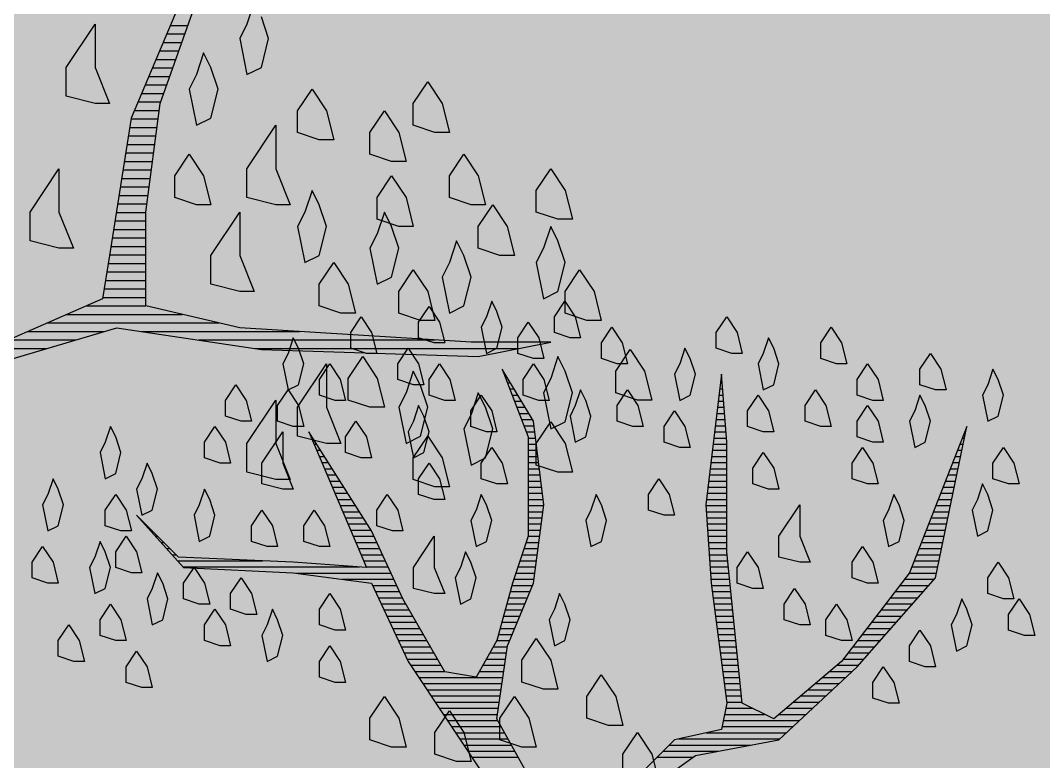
# Model space of a CAD drawing. Header units: millimetres. Extents: x -249630 to 95394, y -188036 to 109963.
# Drawn here: x -96741 to -95658, y 53007 to 53791 of the extents above; entities that cross this region are included whole.
import ezdxf

# ---------------------------------------------------------------- set-up
doc = ezdxf.new("R2010")
doc.units = ezdxf.units.MM
doc.layers.add('Arboles', color=86, linetype='Continuous')

# ---------------------------------------------------------------- blocks, each defined once
blk = doc.blocks.new('A1')
at = {"color": 42}
for p, q in [((7.9096, 11.0881), (7.9101, 11.0881)), ((8.2654, 11.0781), (8.2661, 11.0781)), ((7.5941, 10.9881), (7.5942, 10.9881)), ((7.3172, 10.8481), (7.3176, 10.8481))]:
    blk.add_line(p, q, dxfattribs=at)
at = {"color": 251}
for p, q in [((7.9134, 11.0781), (7.9161, 11.0781)), ((7.9173, 11.0681), (7.9221, 11.0681)), ((7.9211, 11.0581), (7.9281, 11.0581)), ((8.263, 11.0581), (8.2677, 11.0581)), ((8.2642, 11.0681), (8.2669, 11.0681)), ((7.925, 11.0481), (7.9341, 11.0481)), ((8.2618, 11.0481), (8.2684, 11.0481)), ((7.9288, 11.0381), (7.9401, 11.0381)), ((8.2606, 11.0381), (8.2692, 11.0381)), ((7.9326, 11.0281), (7.9461, 11.0281)), ((8.2594, 11.0281), (8.27, 11.0281)), ((7.9365, 11.0181), (7.9521, 11.0181)), ((8.2582, 11.0181), (8.2707, 11.0181)), ((7.9403, 11.0081), (7.9581, 11.0081)), ((7.9442, 10.9981), (7.9606, 10.9981)), ((8.2558, 10.9981), (8.2723, 10.9981)), ((8.257, 11.0081), (8.2715, 11.0081)), ((7.948, 10.9881), (7.9619, 10.9881)), ((8.2546, 10.9881), (8.273, 10.9881)), ((8.662, 10.9881), (8.6637, 10.9881)), ((7.5984, 10.9781), (7.6005, 10.9781)), ((7.9512, 10.9781), (7.9631, 10.9781)), ((8.2534, 10.9781), (8.2738, 10.9781)), ((8.6581, 10.9781), (8.6616, 10.9781)), ((7.6026, 10.9681), (7.6068, 10.9681)), ((7.9512, 10.9681), (7.9644, 10.9681)), ((8.2522, 10.9681), (8.2743, 10.9681)), ((8.6542, 10.9681), (8.6595, 10.9681)), ((7.6068, 10.9581), (7.6132, 10.9581)), ((7.9512, 10.9581), (7.9656, 10.9581)), ((8.251, 10.9581), (8.2743, 10.9581)), ((8.6503, 10.9581), (8.6575, 10.9581)), ((7.6111, 10.9481), (7.6195, 10.9481)), ((7.6153, 10.9381), (7.6258, 10.9381)), ((7.9512, 10.9481), (7.9668, 10.9481)), ((7.9512, 10.9381), (7.9681, 10.9381)), ((8.2486, 10.9381), (8.2743, 10.9381)), ((8.2498, 10.9481), (8.2743, 10.9481)), ((8.6424, 10.9381), (8.6533, 10.9381)), ((8.6463, 10.9481), (8.6554, 10.9481)), ((7.6195, 10.9281), (7.6321, 10.9281)), ((7.9512, 10.9281), (7.9693, 10.9281)), ((8.2474, 10.9281), (8.2743, 10.9281)), ((8.6385, 10.9281), (8.6513, 10.9281)), ((7.6238, 10.9181), (7.6384, 10.9181)), ((7.9512, 10.9181), (7.9706, 10.9181)), ((8.2462, 10.9181), (8.2743, 10.9181)), ((8.6345, 10.9181), (8.6492, 10.9181)), ((7.628, 10.9081), (7.6447, 10.9081)), ((7.9512, 10.9081), (7.9718, 10.9081)), ((8.245, 10.9081), (8.2743, 10.9081)), ((8.6306, 10.9081), (8.6471, 10.9081)), ((7.6322, 10.8981), (7.6511, 10.8981)), ((7.9512, 10.8981), (7.9731, 10.8981)), ((8.2438, 10.8981), (8.2743, 10.8981)), ((8.6267, 10.8981), (8.6451, 10.8981)), ((7.6365, 10.8881), (7.6574, 10.8881)), ((7.6407, 10.8781), (7.6637, 10.8781)), ((7.9512, 10.8881), (7.9743, 10.8881)), ((7.9512, 10.8781), (7.9756, 10.8781)), ((8.2414, 10.8781), (8.2743, 10.8781)), ((8.2426, 10.8881), (8.2743, 10.8881)), ((8.6188, 10.8781), (8.6409, 10.8781)), ((8.6228, 10.8881), (8.643, 10.8881)), ((7.6449, 10.8681), (7.67, 10.8681)), ((7.9512, 10.8681), (7.9765, 10.8681)), ((8.2404, 10.8681), (8.2743, 10.8681)), ((8.6149, 10.8681), (8.6389, 10.8681)), ((7.6491, 10.8581), (7.6763, 10.8581)), ((7.9512, 10.8581), (7.9752, 10.8581)), ((8.2411, 10.8581), (8.2743, 10.8581)), ((8.611, 10.8581), (8.6368, 10.8581)), ((7.6534, 10.8481), (7.6826, 10.8481)), ((7.9512, 10.8481), (7.9739, 10.8481)), ((8.2417, 10.8481), (8.2743, 10.8481)), ((8.607, 10.8481), (8.6347, 10.8481)), ((7.3262, 10.8381), (7.3276, 10.8381)), ((7.6576, 10.8381), (7.6889, 10.8381)), ((7.9512, 10.8381), (7.9725, 10.8381)), ((8.2424, 10.8381), (8.2743, 10.8381)), ((8.6031, 10.8381), (8.6327, 10.8381)), ((7.3352, 10.8281), (7.3376, 10.8281)), ((7.3442, 10.8181), (7.3476, 10.8181)), ((7.6618, 10.8281), (7.6953, 10.8281)), ((7.6661, 10.8181), (7.7001, 10.8181)), ((7.9511, 10.8181), (7.9699, 10.8181)), ((7.9512, 10.8281), (7.9712, 10.8281)), ((8.2431, 10.8281), (8.2743, 10.8281)), ((8.2437, 10.8181), (8.2743, 10.8181)), ((8.5953, 10.8181), (8.6285, 10.8181)), ((8.5992, 10.8281), (8.6306, 10.8281)), ((7.3532, 10.8081), (7.3576, 10.8081)), ((7.6703, 10.8081), (7.7047, 10.8081)), ((7.9478, 10.8081), (7.9685, 10.8081)), ((8.2444, 10.8081), (8.2743, 10.8081)), ((8.5913, 10.8081), (8.6264, 10.8081)), ((7.3622, 10.7981), (7.3676, 10.7981)), ((7.6745, 10.7981), (7.7093, 10.7981)), ((7.9444, 10.7981), (7.9672, 10.7981)), ((8.2451, 10.7981), (8.2743, 10.7981)), ((8.5874, 10.7981), (8.6244, 10.7981)), ((7.3712, 10.7881), (7.3776, 10.7881)), ((7.6788, 10.7881), (7.7139, 10.7881)), ((7.9411, 10.7881), (7.9659, 10.7881)), ((8.2457, 10.7881), (8.2748, 10.7881)), ((8.5835, 10.7881), (8.6223, 10.7881)), ((7.3802, 10.7781), (7.5182, 10.7781)), ((7.683, 10.7781), (7.7186, 10.7781)), ((7.9378, 10.7781), (7.9645, 10.7781)), ((8.2464, 10.7781), (8.2759, 10.7781)), ((8.5795, 10.7781), (8.6202, 10.7781)), ((7.3892, 10.7681), (7.6765, 10.7681)), ((7.5738, 10.7581), (7.7278, 10.7581)), ((7.6872, 10.7681), (7.7232, 10.7681)), ((7.9311, 10.7581), (7.9619, 10.7581)), ((7.9344, 10.7681), (7.9632, 10.7681)), ((8.2471, 10.7681), (8.2769, 10.7681)), ((8.2477, 10.7581), (8.2779, 10.7581)), ((8.5714, 10.7581), (8.6161, 10.7581)), ((8.5756, 10.7681), (8.6182, 10.7681)), ((7.6488, 10.7481), (7.7324, 10.7481)), ((7.9278, 10.7481), (7.9605, 10.7481)), ((8.2484, 10.7481), (8.279, 10.7481)), ((8.5638, 10.7481), (8.6125, 10.7481)), ((7.6978, 10.7381), (7.737, 10.7381)), ((7.9247, 10.7381), (7.9581, 10.7381)), ((8.2493, 10.7381), (8.28, 10.7381)), ((8.5561, 10.7381), (8.6037, 10.7381)), ((7.7025, 10.7281), (7.7416, 10.7281)), ((7.9219, 10.7281), (7.954, 10.7281)), ((8.2506, 10.7281), (8.281, 10.7281)), ((8.5485, 10.7281), (8.5949, 10.7281)), ((7.7071, 10.7181), (7.7462, 10.7181)), ((7.9192, 10.7181), (7.9498, 10.7181)), ((8.2519, 10.7181), (8.2821, 10.7181)), ((8.5408, 10.7181), (8.5861, 10.7181)), ((7.7118, 10.7081), (7.7518, 10.7081)), ((7.7165, 10.6981), (7.7575, 10.6981)), ((7.9138, 10.6981), (7.9415, 10.6981)), ((7.9165, 10.7081), (7.9456, 10.7081)), ((8.2532, 10.7081), (8.2831, 10.7081)), ((8.2545, 10.6981), (8.2841, 10.6981)), ((8.5255, 10.6981), (8.5684, 10.6981)), ((8.5332, 10.7081), (8.5773, 10.7081)), ((7.7211, 10.6881), (7.7632, 10.6881)), ((7.911, 10.6881), (7.9373, 10.6881)), ((8.2558, 10.6881), (8.2852, 10.6881)), ((8.5179, 10.6881), (8.5596, 10.6881)), ((7.7258, 10.6781), (7.7689, 10.6781)), ((7.9083, 10.6781), (7.9331, 10.6781)), ((8.2571, 10.6781), (8.2862, 10.6781)), ((8.5103, 10.6781), (8.5508, 10.6781)), ((7.7305, 10.6681), (7.7746, 10.6681)), ((7.9056, 10.6681), (7.929, 10.6681)), ((8.2584, 10.6681), (8.2872, 10.6681)), ((8.5026, 10.6681), (8.542, 10.6681)), ((7.7351, 10.6581), (7.7803, 10.6581)), ((7.9028, 10.6581), (7.9248, 10.6581)), ((8.2597, 10.6581), (8.2883, 10.6581)), ((8.495, 10.6581), (8.5331, 10.6581)), ((7.7398, 10.6481), (7.786, 10.6481)), ((7.7445, 10.6381), (7.7918, 10.6381)), ((7.8944, 10.6381), (7.9169, 10.6381)), ((7.9001, 10.6481), (7.9206, 10.6481)), ((8.261, 10.6481), (8.2893, 10.6481)), ((8.2623, 10.6381), (8.2903, 10.6381)), ((8.4784, 10.6482), (8.4614, 10.6482)), ((8.4797, 10.6381), (8.5155, 10.6381)), ((8.4873, 10.6481), (8.5243, 10.6481)), ((7.7491, 10.6281), (7.7975, 10.6281)), ((7.8886, 10.6281), (7.9155, 10.6281)), ((8.2636, 10.6281), (8.2914, 10.6281)), ((8.472, 10.6281), (8.5067, 10.6281)), ((7.7538, 10.6181), (7.8032, 10.6181)), ((7.8829, 10.6181), (7.9141, 10.6181)), ((8.265, 10.6181), (8.2924, 10.6181)), ((8.4644, 10.6181), (8.4978, 10.6181)), ((7.7597, 10.6081), (7.8089, 10.6081)), ((7.8772, 10.6081), (7.9126, 10.6081)), ((8.2663, 10.6081), (8.2934, 10.6081)), ((8.4542, 10.6081), (8.489, 10.6081)), ((7.7663, 10.5981), (7.8146, 10.5981)), ((7.8715, 10.5981), (7.9112, 10.5981)), ((8.2676, 10.5981), (8.2945, 10.5981)), ((8.4423, 10.5981), (8.4788, 10.5981)), ((7.773, 10.5881), (7.9098, 10.5881)), ((7.7797, 10.5781), (7.9084, 10.5781)), ((8.2689, 10.5881), (8.2955, 10.5881)), ((8.2702, 10.5781), (8.2965, 10.5781)), ((8.4187, 10.5781), (8.4573, 10.5781)), ((8.4305, 10.5881), (8.468, 10.5881)), ((7.7863, 10.5681), (7.9069, 10.5681)), ((8.2715, 10.5681), (8.2976, 10.5681)), ((8.4069, 10.5681), (8.4466, 10.5681)), ((7.793, 10.5581), (7.9055, 10.5581)), ((8.2728, 10.5581), (8.2986, 10.5581)), ((8.3951, 10.5581), (8.4359, 10.5581)), ((7.7997, 10.5481), (7.9041, 10.5481)), ((8.2741, 10.5481), (8.2996, 10.5481)), ((8.3833, 10.5481), (8.4252, 10.5481)), ((7.8063, 10.5381), (7.9026, 10.5381)), ((8.2727, 10.5381), (8.316, 10.5381)), ((8.3714, 10.5381), (8.4145, 10.5381)), ((7.813, 10.5281), (7.9012, 10.5281)), ((7.8197, 10.5181), (7.9016, 10.5181)), ((8.2687, 10.5181), (8.393, 10.5181)), ((8.2707, 10.5281), (8.336, 10.5281)), ((8.3596, 10.5281), (8.4038, 10.5281)), ((7.8263, 10.5081), (7.9072, 10.5081)), ((8.2667, 10.5081), (8.3823, 10.5081)), ((7.833, 10.4981), (7.9127, 10.4981)), ((8.2407, 10.4981), (8.3716, 10.4981)), ((7.8397, 10.4881), (7.9183, 10.4881)), ((8.1957, 10.4881), (8.3609, 10.4881)), ((7.8463, 10.4781), (7.9238, 10.4781)), ((8.1807, 10.4781), (8.3136, 10.4781)), ((7.853, 10.4681), (7.9294, 10.4681)), ((7.8597, 10.4581), (7.9349, 10.4581)), ((8.1607, 10.4581), (8.219, 10.4581)), ((8.1707, 10.4681), (8.2603, 10.4681)), ((8.9623, 10.4581), (8.9836, 10.4581)), ((8.9665, 10.4681), (8.9871, 10.4681)), ((8.9581, 10.4481), (8.98, 10.4481)), ((8.9539, 10.4381), (8.9765, 10.4381)), ((8.9497, 10.4281), (8.973, 10.4281)), ((8.9455, 10.4181), (8.9695, 10.4181)), ((8.937, 10.3981), (8.9624, 10.3981)), ((8.9413, 10.4081), (8.9659, 10.4081)), ((8.9328, 10.3881), (8.9589, 10.3881)), ((8.9286, 10.3781), (8.9553, 10.3781)), ((8.9244, 10.3681), (8.9536, 10.3681)), ((8.9205, 10.3581), (8.9522, 10.3581)), ((8.9173, 10.3381), (8.9496, 10.3381)), ((8.9189, 10.3481), (8.9509, 10.3481)), ((8.9157, 10.3281), (8.9482, 10.3281)), ((8.9142, 10.3181), (8.9469, 10.3181)), ((8.9126, 10.3081), (8.9456, 10.3081)), ((8.9094, 10.2881), (8.9429, 10.2881)), ((8.911, 10.2981), (8.9442, 10.2981)), ((8.9078, 10.2781), (8.9416, 10.2781)), ((8.9063, 10.2681), (8.9402, 10.2681)), ((8.9047, 10.2581), (8.9389, 10.2581)), ((8.9031, 10.2481), (8.9376, 10.2481)), ((8.8999, 10.2281), (8.9376, 10.2281)), ((8.9015, 10.2381), (8.9376, 10.2381)), ((8.8984, 10.2181), (8.9376, 10.2181)), ((8.8968, 10.2081), (8.9376, 10.2081)), ((8.8952, 10.1981), (8.9376, 10.1981)), ((8.8935, 10.1881), (8.9376, 10.1881)), ((8.8902, 10.1681), (8.9376, 10.1681)), ((8.8919, 10.1781), (8.9376, 10.1781)), ((8.8885, 10.1581), (8.9376, 10.1581)), ((8.8869, 10.1481), (8.9376, 10.1481)), ((8.8674, 10.1381), (8.9376, 10.1381)), ((8.8445, 10.1281), (8.9806, 10.1281)), ((8.7988, 10.1081), (8.8888, 10.1081)), ((8.8217, 10.1181), (9.0239, 10.1181)), ((8.9329, 10.1081), (9.1185, 10.1081)), ((8.776, 10.0981), (8.855, 10.0981)), ((8.9996, 10.0981), (9.2785, 10.0981)), ((8.7531, 10.0881), (8.8213, 10.0881)), ((9.0662, 10.0881), (9.3769, 10.0881))]:
    blk.add_line(p, q, dxfattribs=at)
at = {"layer": 'Arboles'}
for p, q in [((7.7726, 11.167), (7.7896, 11.1925)), ((7.7896, 11.1925), (7.8066, 11.167)), ((7.8917, 11.201), (7.8831, 11.1755)), ((7.9002, 11.184), (7.8917, 11.201)), ((7.9937, 11.1755), (8.0107, 11.201)), ((8.0107, 11.201), (8.0277, 11.1755)), ((7.9087, 11.1584), (7.9002, 11.184)), ((7.662, 11.1499), (7.6791, 11.1755)), ((7.6791, 11.1755), (7.6961, 11.1499)), ((7.7726, 11.1414), (7.7726, 11.167)), ((7.8066, 11.167), (7.8151, 11.1329)), ((7.8831, 11.1755), (7.8746, 11.1584)), ((7.9342, 11.1414), (7.9512, 11.167)), ((7.9512, 11.167), (7.9682, 11.1414)), ((7.9937, 11.1499), (7.9937, 11.1755)), ((8.0277, 11.1755), (8.0362, 11.1414)), ((8.2573, 11.1499), (8.2743, 11.1755)), ((8.2743, 11.1755), (8.2913, 11.1499)), ((7.8746, 11.1584), (7.8831, 11.1159)), ((7.9002, 11.1244), (7.9087, 11.1584)), ((8.0702, 11.1329), (8.0872, 11.1584)), ((8.0872, 11.1584), (8.1043, 11.1329)), ((8.4274, 11.1329), (8.4444, 11.1584)), ((8.4444, 11.1584), (8.4614, 11.1329)), ((7.662, 11.1244), (7.662, 11.1499)), ((7.6961, 11.1499), (7.7046, 11.1159)), ((8.0192, 11.1414), (7.9937, 11.1499)), ((8.2573, 11.1244), (8.2573, 11.1499)), ((8.2913, 11.1499), (8.2998, 11.1159)), ((7.5685, 11.1414), (7.56, 11.1159)), ((7.577, 11.1244), (7.5685, 11.1414)), ((7.7981, 11.1329), (7.7726, 11.1414)), ((7.8151, 11.1329), (7.7981, 11.1329)), ((7.9342, 11.1159), (7.9342, 11.1414)), ((7.9682, 11.1414), (7.9767, 11.1074)), ((8.0362, 11.1414), (8.0192, 11.1414)), ((8.0702, 11.1074), (8.0702, 11.1329)), ((8.1043, 11.1329), (8.1128, 11.0989)), ((8.3424, 11.1414), (8.3339, 11.1159)), ((8.3509, 11.1244), (8.3424, 11.1414)), ((8.4274, 11.1074), (8.4274, 11.1329)), ((8.4614, 11.1329), (8.4699, 11.0989)), ((7.5855, 11.0989), (7.577, 11.1244)), ((7.6876, 11.1159), (7.662, 11.1244)), ((7.7386, 11.0989), (7.7556, 11.1244)), ((7.7556, 11.1244), (7.7726, 11.0989)), ((7.8831, 11.1159), (7.9002, 11.1244)), ((8.2063, 11.1244), (8.1978, 11.0989)), ((8.2148, 11.1074), (8.2063, 11.1244)), ((8.2828, 11.1159), (8.2573, 11.1244)), ((8.3594, 11.0989), (8.3509, 11.1244)), ((7.56, 11.1159), (7.5515, 11.0989)), ((7.7046, 11.1159), (7.6876, 11.1159)), ((7.9597, 11.1074), (7.9342, 11.1159)), ((7.9767, 11.1074), (7.9597, 11.1074)), ((8.0957, 11.0989), (8.0702, 11.1074)), ((8.2233, 11.0819), (8.2148, 11.1074)), ((8.2998, 11.1159), (8.2828, 11.1159)), ((8.3339, 11.1159), (8.3254, 11.0989)), ((8.4529, 11.0989), (8.4274, 11.1074)), ((8.589, 11.0904), (8.606, 11.1159)), ((8.606, 11.1159), (8.623, 11.0904)), ((7.5515, 11.0989), (7.56, 11.0564)), ((7.577, 11.0649), (7.5855, 11.0989)), ((7.611, 11.0734), (7.628, 11.0989)), ((7.628, 11.0989), (7.645, 11.0734)), ((7.7386, 11.0734), (7.7386, 11.0989)), ((7.7726, 11.0989), (7.7811, 11.0649)), ((7.7896, 11.0734), (7.8066, 11.0989)), ((7.8066, 11.0989), (7.8236, 11.0734)), ((7.9427, 11.0734), (7.9597, 11.0989)), ((7.9597, 11.0989), (7.9767, 11.0734)), ((8.1128, 11.0989), (8.0957, 11.0989)), ((8.1978, 11.0989), (8.1893, 11.0819)), ((8.3254, 11.0989), (8.3339, 11.0564)), ((8.3509, 11.0649), (8.3594, 11.0989)), ((8.4699, 11.0989), (8.4529, 11.0989)), ((8.4869, 11.0734), (8.5039, 11.0989)), ((8.5039, 11.0989), (8.5209, 11.0734)), ((8.589, 11.0649), (8.589, 11.0904)), ((8.623, 11.0904), (8.6315, 11.0564)), ((8.708, 11.0904), (8.6995, 11.0649)), ((8.7165, 11.0734), (8.708, 11.0904)), ((7.611, 11.0479), (7.611, 11.0734)), ((7.645, 11.0734), (7.6535, 11.0394)), ((7.7641, 11.0649), (7.7386, 11.0734)), ((7.7896, 11.0479), (7.7896, 11.0734)), ((7.8236, 11.0734), (7.8321, 11.0394)), ((7.9427, 11.0479), (7.9427, 11.0734)), ((7.9767, 11.0734), (7.9852, 11.0394)), ((8.1893, 11.0819), (8.1978, 11.0394)), ((8.2148, 11.0479), (8.2233, 11.0819)), ((8.4869, 11.0479), (8.4869, 11.0734)), ((8.5209, 11.0734), (8.5294, 11.0394)), ((8.725, 11.0479), (8.7165, 11.0734)), ((7.458, 11.0394), (7.475, 11.0649)), ((7.475, 11.0649), (7.492, 11.0394)), ((7.56, 11.0564), (7.577, 11.0649)), ((7.7811, 11.0649), (7.7641, 11.0649)), ((8.3339, 11.0564), (8.3509, 11.0649)), ((8.6145, 11.0564), (8.589, 11.0649)), ((8.6995, 11.0649), (8.691, 11.0479)), ((7.543, 11.0309), (7.56, 11.0564)), ((7.56, 11.0564), (7.577, 11.0309)), ((7.6365, 11.0394), (7.611, 11.0479)), ((7.8151, 11.0394), (7.7896, 11.0479)), ((7.8576, 11.0224), (7.8746, 11.0479)), ((7.8746, 11.0479), (7.8917, 11.0224)), ((7.9682, 11.0394), (7.9427, 11.0479)), ((8.0362, 11.0564), (8.0277, 11.0309)), ((8.0447, 11.0394), (8.0362, 11.0564)), ((8.0957, 11.0309), (8.1128, 11.0564)), ((8.1128, 11.0564), (8.1298, 11.0309)), ((8.1978, 11.0394), (8.2148, 11.0479)), ((8.3083, 11.0224), (8.3254, 11.0479)), ((8.3254, 11.0479), (8.3424, 11.0224)), ((8.4019, 11.0309), (8.4189, 11.0564)), ((8.4189, 11.0564), (8.4359, 11.0309)), ((8.5124, 11.0394), (8.4869, 11.0479)), ((8.589, 11.0479), (8.5805, 11.0224)), ((8.5975, 11.0309), (8.589, 11.0479)), ((8.6315, 11.0564), (8.6145, 11.0564)), ((8.691, 11.0479), (8.6995, 11.0054)), ((8.7165, 11.0139), (8.725, 11.0479)), ((7.458, 11.0139), (7.458, 11.0394)), ((7.492, 11.0394), (7.5005, 11.0054)), ((7.6535, 11.0394), (7.6365, 11.0394)), ((7.8321, 11.0394), (7.8151, 11.0394)), ((7.9852, 11.0394), (7.9682, 11.0394)), ((8.0532, 11.0139), (8.0447, 11.0394)), ((8.5294, 11.0394), (8.5124, 11.0394)), ((7.543, 11.0054), (7.543, 11.0309)), ((7.577, 11.0309), (7.5855, 10.9969)), ((7.7726, 11.0309), (7.7641, 11.0054)), ((7.7811, 11.0139), (7.7726, 11.0309)), ((7.8576, 10.9969), (7.8576, 11.0224)), ((7.8917, 11.0224), (7.9002, 10.9884)), ((8.0277, 11.0309), (8.0192, 11.0139)), ((8.0957, 11.0054), (8.0957, 11.0309)), ((8.1298, 11.0309), (8.1383, 10.9969)), ((8.1723, 10.9969), (8.1893, 11.0224)), ((8.1893, 11.0224), (8.2063, 10.9969)), ((8.3083, 10.9969), (8.3083, 11.0224)), ((8.3424, 11.0224), (8.3509, 10.9884)), ((8.4019, 11.0054), (8.4019, 11.0309)), ((8.4359, 11.0309), (8.4444, 10.9969)), ((8.4869, 11.0054), (8.5039, 11.0309)), ((8.5039, 11.0309), (8.5209, 11.0054)), ((8.5805, 11.0224), (8.572, 11.0054)), ((8.606, 11.0054), (8.5975, 11.0309)), ((7.4835, 11.0054), (7.458, 11.0139)), ((7.7896, 10.9884), (7.7811, 11.0139)), ((8.0192, 11.0139), (8.0277, 10.9714)), ((8.0447, 10.9799), (8.0532, 11.0139)), ((8.6995, 11.0054), (8.7165, 11.0139)), ((7.5005, 11.0054), (7.4835, 11.0054)), ((7.5685, 10.9969), (7.543, 11.0054)), ((7.6535, 10.9799), (7.6706, 11.0054)), ((7.6706, 11.0054), (7.6876, 10.9799)), ((7.7641, 11.0054), (7.7556, 10.9884)), ((8.1213, 10.9969), (8.0957, 11.0054)), ((8.4274, 10.9969), (8.4019, 11.0054)), ((8.4869, 10.9799), (8.4869, 11.0054)), ((8.5209, 11.0054), (8.5294, 10.9714)), ((8.572, 11.0054), (8.5805, 10.9629)), ((8.5975, 10.9714), (8.606, 11.0054)), ((7.2709, 10.9969), (7.2624, 10.9714)), ((7.2794, 10.9799), (7.2709, 10.9969)), ((7.4239, 10.9714), (7.4409, 10.9969)), ((7.4409, 10.9969), (7.458, 10.9714)), ((7.5175, 10.9373), (7.5515, 10.9884)), ((7.5515, 10.9884), (7.5515, 10.9373)), ((7.5855, 10.9969), (7.5685, 10.9969)), ((7.7556, 10.9884), (7.7641, 10.9458)), ((7.7811, 10.9543), (7.7896, 10.9884)), ((7.8831, 10.9884), (7.8576, 10.9969)), ((7.9002, 10.9884), (7.8831, 10.9884)), ((8.1383, 10.9969), (8.1213, 10.9969)), ((8.1723, 10.9714), (8.1723, 10.9969)), ((8.2063, 10.9969), (8.2148, 10.9629)), ((8.3339, 10.9884), (8.3083, 10.9969)), ((8.3509, 10.9884), (8.3339, 10.9884)), ((8.4444, 10.9969), (8.4274, 10.9969)), ((7.2879, 10.9543), (7.2794, 10.9799)), ((7.6535, 10.9543), (7.6535, 10.9799)), ((7.6876, 10.9799), (7.6961, 10.9458)), ((8.0277, 10.9714), (8.0447, 10.9799)), ((8.5124, 10.9714), (8.4869, 10.9799)), ((7.2624, 10.9714), (7.2539, 10.9543)), ((7.4239, 10.9458), (7.4239, 10.9714)), ((7.458, 10.9714), (7.4665, 10.9373)), ((7.8746, 10.9373), (7.8917, 10.9629)), ((7.8917, 10.9629), (7.9087, 10.9373)), ((8.1978, 10.9629), (8.1723, 10.9714)), ((8.2148, 10.9629), (8.1978, 10.9629)), ((8.4784, 10.9373), (8.4954, 10.9629)), ((8.4954, 10.9629), (8.5124, 10.9373)), ((8.5294, 10.9714), (8.5124, 10.9714)), ((8.5805, 10.9629), (8.5975, 10.9714)), ((8.708, 10.9373), (8.725, 10.9629)), ((8.725, 10.9629), (8.742, 10.9373)), ((7.2539, 10.9543), (7.2624, 10.9118)), ((7.2794, 10.9203), (7.2879, 10.9543)), ((7.6791, 10.9458), (7.6535, 10.9543)), ((7.7641, 10.9458), (7.7811, 10.9543)), ((8.3168, 10.9288), (8.3339, 10.9543)), ((8.3339, 10.9543), (8.3509, 10.9288)), ((7.4494, 10.9373), (7.4239, 10.9458)), ((7.6961, 10.9458), (7.6791, 10.9458)), ((7.3304, 10.9373), (7.3219, 10.9118)), ((7.3389, 10.9203), (7.3304, 10.9373)), ((7.4665, 10.9373), (7.4494, 10.9373)), ((7.5175, 10.9033), (7.5175, 10.9373)), ((7.5515, 10.9373), (7.5685, 10.8948)), ((7.7726, 10.9118), (7.7896, 10.9373)), ((7.7896, 10.9373), (7.8066, 10.9118)), ((7.8746, 10.9118), (7.8746, 10.9373)), ((7.9087, 10.9373), (7.9172, 10.9033)), ((8.3168, 10.9033), (8.3168, 10.9288)), ((8.3509, 10.9288), (8.3594, 10.8948)), ((8.4784, 10.9118), (8.4784, 10.9373)), ((8.5124, 10.9373), (8.5209, 10.9033)), ((8.708, 10.9118), (8.708, 10.9373)), ((8.742, 10.9373), (8.7505, 10.9033)), ((7.2624, 10.9118), (7.2794, 10.9203)), ((7.3474, 10.8948), (7.3389, 10.9203)), ((7.1773, 10.9118), (7.1688, 10.8863)), ((7.1858, 10.8948), (7.1773, 10.9118)), ((7.3219, 10.9118), (7.3134, 10.8948)), ((7.5515, 10.8948), (7.5175, 10.9033)), ((7.7726, 10.8863), (7.7726, 10.9118)), ((7.8066, 10.9118), (7.8151, 10.8778)), ((7.9002, 10.9033), (7.8746, 10.9118)), ((7.9172, 10.9033), (7.9002, 10.9033)), ((8.1468, 10.8863), (8.1638, 10.9118)), ((8.1638, 10.9118), (8.1808, 10.8863)), ((8.3424, 10.8948), (8.3168, 10.9033)), ((8.5039, 10.9033), (8.4784, 10.9118)), ((8.5209, 10.9033), (8.5039, 10.9033)), ((8.691, 10.9033), (8.6825, 10.8778)), ((8.6995, 10.8863), (8.691, 10.9033)), ((8.7335, 10.9033), (8.708, 10.9118)), ((8.7505, 10.9033), (8.7335, 10.9033)), ((7.1943, 10.8693), (7.1858, 10.8948)), ((7.3134, 10.8948), (7.3219, 10.8523)), ((7.3389, 10.8608), (7.3474, 10.8948)), ((7.4239, 10.8948), (7.4154, 10.8693)), ((7.4324, 10.8778), (7.4239, 10.8948)), ((7.5685, 10.8948), (7.5515, 10.8948)), ((8.3594, 10.8948), (8.3424, 10.8948)), ((7.1688, 10.8863), (7.1603, 10.8693)), ((7.2624, 10.8608), (7.2794, 10.8863)), ((7.2794, 10.8863), (7.2964, 10.8608)), ((7.4409, 10.8523), (7.4324, 10.8778)), ((7.7046, 10.8608), (7.7216, 10.8863)), ((7.7216, 10.8863), (7.7386, 10.8608)), ((7.7981, 10.8778), (7.7726, 10.8863)), ((7.8151, 10.8778), (7.7981, 10.8778)), ((7.8746, 10.8863), (7.8661, 10.8608)), ((7.8831, 10.8693), (7.8746, 10.8863)), ((8.0617, 10.8863), (8.0532, 10.8608)), ((8.0702, 10.8693), (8.0617, 10.8863)), ((8.1468, 10.8608), (8.1468, 10.8863)), ((8.1808, 10.8863), (8.1893, 10.8523)), ((8.5465, 10.8863), (8.538, 10.8608)), ((8.555, 10.8693), (8.5465, 10.8863)), ((8.6825, 10.8778), (8.674, 10.8608)), ((8.708, 10.8608), (8.6995, 10.8863)), ((7.1603, 10.8693), (7.1688, 10.8268)), ((7.1858, 10.8353), (7.1943, 10.8693)), ((7.4154, 10.8693), (7.4069, 10.8523)), ((7.8917, 10.8438), (7.8831, 10.8693)), ((8.0787, 10.8438), (8.0702, 10.8693)), ((8.3594, 10.8183), (8.3934, 10.8693)), ((8.3934, 10.8693), (8.3934, 10.8183)), ((8.5635, 10.8438), (8.555, 10.8693)), ((7.2624, 10.8353), (7.2624, 10.8608)), ((7.2964, 10.8608), (7.3049, 10.8268)), ((7.3219, 10.8523), (7.3389, 10.8608)), ((7.5005, 10.8353), (7.5175, 10.8608)), ((7.5175, 10.8608), (7.5345, 10.8353)), ((7.5855, 10.8353), (7.6025, 10.8608)), ((7.6025, 10.8608), (7.6195, 10.8353)), ((7.7046, 10.8353), (7.7046, 10.8608)), ((7.7386, 10.8608), (7.7471, 10.8268)), ((7.8661, 10.8608), (7.8576, 10.8438)), ((8.0532, 10.8608), (8.0447, 10.8438)), ((8.1723, 10.8523), (8.1468, 10.8608)), ((8.538, 10.8608), (8.5294, 10.8438)), ((8.674, 10.8608), (8.6825, 10.8183)), ((8.6995, 10.8268), (8.708, 10.8608)), ((7.4069, 10.8523), (7.4154, 10.8098)), ((7.4324, 10.8183), (7.4409, 10.8523)), ((7.8576, 10.8438), (7.8661, 10.8013)), ((7.8831, 10.8098), (7.8917, 10.8438)), ((8.0447, 10.8438), (8.0532, 10.8013)), ((8.0702, 10.8098), (8.0787, 10.8438)), ((8.1893, 10.8523), (8.1723, 10.8523)), ((8.5294, 10.8438), (8.538, 10.8013)), ((8.555, 10.8098), (8.5635, 10.8438)), ((7.1688, 10.8268), (7.1858, 10.8353)), ((7.2879, 10.8268), (7.2624, 10.8353)), ((7.5005, 10.8098), (7.5005, 10.8353)), ((7.5345, 10.8353), (7.543, 10.8013)), ((7.5855, 10.8098), (7.5855, 10.8353)), ((7.6195, 10.8353), (7.628, 10.8013)), ((7.7301, 10.8268), (7.7046, 10.8353)), ((7.2794, 10.7928), (7.2964, 10.8183)), ((7.3049, 10.8268), (7.2879, 10.8268)), ((7.2964, 10.8183), (7.3134, 10.7928)), ((7.4154, 10.8098), (7.4324, 10.8183)), ((7.7471, 10.8268), (7.7301, 10.8268)), ((7.7641, 10.7673), (7.7981, 10.8183)), ((7.7981, 10.8183), (7.7981, 10.7673)), ((8.3594, 10.7843), (8.3594, 10.8183)), ((8.3934, 10.8183), (8.4104, 10.7758)), ((8.6825, 10.8183), (8.6995, 10.8268)), ((7.2539, 10.8098), (7.2454, 10.7843)), ((7.2624, 10.7928), (7.2539, 10.8098)), ((7.526, 10.8013), (7.5005, 10.8098)), ((7.611, 10.8013), (7.5855, 10.8098)), ((7.8661, 10.8013), (7.8831, 10.8098)), ((8.0532, 10.8013), (8.0702, 10.8098)), ((8.538, 10.8013), (8.555, 10.8098)), ((7.1433, 10.7758), (7.1603, 10.8013)), ((7.1603, 10.8013), (7.1773, 10.7758)), ((7.543, 10.8013), (7.526, 10.8013)), ((7.628, 10.8013), (7.611, 10.8013)), ((8.4784, 10.7758), (8.4954, 10.8013)), ((8.4954, 10.8013), (8.5124, 10.7758)), ((7.2454, 10.7843), (7.2369, 10.7673)), ((7.2709, 10.7673), (7.2624, 10.7928)), ((7.2794, 10.7673), (7.2794, 10.7928)), ((7.3134, 10.7928), (7.3219, 10.7588)), ((7.8491, 10.7928), (7.8406, 10.7673)), ((7.8576, 10.7758), (7.8491, 10.7928)), ((8.2913, 10.7673), (8.3083, 10.7928)), ((8.3083, 10.7928), (8.3254, 10.7673)), ((8.3934, 10.7758), (8.3594, 10.7843)), ((7.1433, 10.7503), (7.1433, 10.7758)), ((7.1773, 10.7758), (7.1858, 10.7417)), ((7.8661, 10.7503), (7.8576, 10.7758)), ((8.4104, 10.7758), (8.3934, 10.7758)), ((8.4784, 10.7503), (8.4784, 10.7758)), ((8.5124, 10.7758), (8.5209, 10.7417)), ((8.6995, 10.7503), (8.7165, 10.7758)), ((8.7165, 10.7758), (8.7335, 10.7503)), ((7.2369, 10.7673), (7.2454, 10.7247)), ((7.2624, 10.7332), (7.2709, 10.7673)), ((7.3049, 10.7588), (7.2794, 10.7673)), ((7.3219, 10.7588), (7.3049, 10.7588)), ((7.3474, 10.7588), (7.3389, 10.7332)), ((7.3559, 10.7417), (7.3474, 10.7588)), ((7.3899, 10.7417), (7.4069, 10.7673)), ((7.4069, 10.7673), (7.4239, 10.7417)), ((7.7641, 10.7332), (7.7641, 10.7673)), ((7.7981, 10.7673), (7.8151, 10.7247)), ((7.8406, 10.7673), (7.8321, 10.7503)), ((8.2913, 10.7417), (8.2913, 10.7673)), ((8.3254, 10.7673), (8.3339, 10.7332)), ((7.1688, 10.7417), (7.1433, 10.7503)), ((7.4665, 10.7247), (7.4835, 10.7503)), ((7.4835, 10.7503), (7.5005, 10.7247)), ((7.8321, 10.7503), (7.8406, 10.7077)), ((7.8576, 10.7162), (7.8661, 10.7503)), ((8.5039, 10.7417), (8.4784, 10.7503)), ((8.6995, 10.7247), (8.6995, 10.7503)), ((8.7335, 10.7503), (8.742, 10.7162)), ((7.1858, 10.7417), (7.1688, 10.7417)), ((7.2454, 10.7247), (7.2624, 10.7332)), ((7.3389, 10.7332), (7.3304, 10.7162)), ((7.3644, 10.7162), (7.3559, 10.7417)), ((7.3899, 10.7162), (7.3899, 10.7417)), ((7.4239, 10.7417), (7.4324, 10.7077)), ((7.7981, 10.7247), (7.7641, 10.7332)), ((8.3168, 10.7332), (8.2913, 10.7417)), ((8.3339, 10.7332), (8.3168, 10.7332)), ((8.3679, 10.7077), (8.3849, 10.7332)), ((8.3849, 10.7332), (8.4019, 10.7077)), ((8.5209, 10.7417), (8.5039, 10.7417)), ((7.4665, 10.6992), (7.4665, 10.7247)), ((7.5005, 10.7247), (7.509, 10.6907)), ((7.611, 10.6992), (7.628, 10.7247)), ((7.628, 10.7247), (7.645, 10.6992)), ((7.8151, 10.7247), (7.7981, 10.7247)), ((8.0022, 10.7247), (7.9937, 10.6992)), ((8.0107, 10.7077), (8.0022, 10.7247)), ((8.725, 10.7162), (8.6995, 10.7247)), ((7.3304, 10.7162), (7.3389, 10.6737)), ((7.3559, 10.6822), (7.3644, 10.7162)), ((7.4154, 10.7077), (7.3899, 10.7162)), ((7.8406, 10.7077), (7.8576, 10.7162)), ((8.657, 10.7162), (8.6485, 10.6907)), ((8.6655, 10.6992), (8.657, 10.7162)), ((8.742, 10.7162), (8.725, 10.7162)), ((8.7335, 10.6907), (8.7505, 10.7162)), ((8.7505, 10.7162), (8.7676, 10.6907)), ((7.2539, 10.6822), (7.2709, 10.7077)), ((7.2709, 10.7077), (7.2879, 10.6822)), ((7.4324, 10.7077), (7.4154, 10.7077)), ((7.4239, 10.6737), (7.4409, 10.6992)), ((7.4409, 10.6992), (7.458, 10.6737)), ((7.492, 10.6907), (7.4665, 10.6992)), ((7.5345, 10.6992), (7.526, 10.6737)), ((7.543, 10.6822), (7.5345, 10.6992)), ((7.611, 10.6737), (7.611, 10.6992)), ((7.645, 10.6992), (7.6535, 10.6652)), ((7.9937, 10.6992), (7.9852, 10.6822)), ((8.0192, 10.6822), (8.0107, 10.7077)), ((8.3679, 10.6822), (8.3679, 10.7077)), ((8.4019, 10.7077), (8.4104, 10.6737)), ((8.4359, 10.6822), (8.4529, 10.7077)), ((8.4529, 10.7077), (8.4699, 10.6822)), ((8.674, 10.6737), (8.6655, 10.6992)), ((7.509, 10.6907), (7.492, 10.6907)), ((8.6485, 10.6907), (8.64, 10.6737)), ((8.7335, 10.6652), (8.7335, 10.6907)), ((8.7676, 10.6907), (8.7761, 10.6567)), ((7.1858, 10.6482), (7.2028, 10.6737)), ((7.2028, 10.6737), (7.2198, 10.6482)), ((7.2539, 10.6567), (7.2539, 10.6822)), ((7.2879, 10.6822), (7.2964, 10.6482)), ((7.3389, 10.6737), (7.3559, 10.6822)), ((7.4239, 10.6482), (7.4239, 10.6737)), ((7.458, 10.6737), (7.4665, 10.6397)), ((7.526, 10.6737), (7.5175, 10.6567)), ((7.5515, 10.6567), (7.543, 10.6822)), ((7.6365, 10.6652), (7.611, 10.6737)), ((7.9852, 10.6822), (7.9937, 10.6397)), ((8.0107, 10.6482), (8.0192, 10.6822)), ((8.3934, 10.6737), (8.3679, 10.6822)), ((8.4104, 10.6737), (8.3934, 10.6737)), ((8.4359, 10.6567), (8.4359, 10.6822)), ((8.4699, 10.6822), (8.4784, 10.6482)), ((8.64, 10.6737), (8.6485, 10.6312)), ((8.6655, 10.6397), (8.674, 10.6737)), ((7.6535, 10.6652), (7.6365, 10.6652)), ((8.572, 10.6397), (8.589, 10.6652)), ((8.589, 10.6652), (8.606, 10.6397)), ((8.7591, 10.6567), (8.7335, 10.6652)), ((7.2794, 10.6482), (7.2539, 10.6567)), ((7.5175, 10.6567), (7.526, 10.6142)), ((7.543, 10.6227), (7.5515, 10.6567)), ((8.4614, 10.6482), (8.4359, 10.6567)), ((8.7761, 10.6567), (8.7591, 10.6567)), ((7.1858, 10.6227), (7.1858, 10.6482)), ((7.2198, 10.6482), (7.2283, 10.6142)), ((7.2964, 10.6482), (7.2794, 10.6482)), ((7.4494, 10.6397), (7.4239, 10.6482)), ((7.4665, 10.6397), (7.4494, 10.6397)), ((7.611, 10.6142), (7.628, 10.6397)), ((7.628, 10.6397), (7.645, 10.6142)), ((7.9937, 10.6397), (8.0107, 10.6482)), ((8.572, 10.6142), (8.572, 10.6397)), ((8.606, 10.6397), (8.6145, 10.6057)), ((8.6485, 10.6312), (8.6655, 10.6397)), ((7.2964, 10.6057), (7.3134, 10.6312)), ((7.3134, 10.6312), (7.3304, 10.6057)), ((7.2113, 10.6142), (7.1858, 10.6227)), ((7.2283, 10.6142), (7.2113, 10.6142)), ((7.526, 10.6142), (7.543, 10.6227)), ((7.611, 10.5887), (7.611, 10.6142)), ((7.645, 10.6142), (7.6535, 10.5802)), ((8.5975, 10.6057), (8.572, 10.6142)), ((7.2964, 10.5802), (7.2964, 10.6057)), ((7.3304, 10.6057), (7.3389, 10.5717)), ((8.5124, 10.5802), (8.5294, 10.6057)), ((8.5294, 10.6057), (8.5465, 10.5802)), ((8.6145, 10.6057), (8.5975, 10.6057)), ((7.3219, 10.5717), (7.2964, 10.5802)), ((7.6365, 10.5802), (7.611, 10.5887)), ((7.6535, 10.5802), (7.6365, 10.5802)), ((8.5124, 10.5547), (8.5124, 10.5802)), ((8.5465, 10.5802), (8.555, 10.5462)), ((7.3389, 10.5717), (7.3219, 10.5717)), ((8.538, 10.5462), (8.5124, 10.5547)), ((8.555, 10.5462), (8.538, 10.5462)), ((9.0652, 10.4951), (9.0567, 10.4696)), ((8.8441, 10.4186), (8.8781, 10.4696)), ((8.8781, 10.4696), (8.8781, 10.4186)), ((9.0567, 10.4696), (9.0482, 10.4526)), ((9.0822, 10.4526), (9.0737, 10.4781)), ((9.0482, 10.4526), (9.0567, 10.4101)), ((9.0737, 10.4186), (9.0822, 10.4526)), ((9.0057, 10.4356), (8.9972, 10.4101)), ((9.0142, 10.4186), (9.0057, 10.4356)), ((8.8441, 10.3846), (8.8441, 10.4186)), ((8.8781, 10.4186), (8.8951, 10.3761)), ((8.9972, 10.4101), (8.9887, 10.3931)), ((9.0227, 10.3931), (9.0142, 10.4186)), ((9.0567, 10.4101), (9.0737, 10.4186)), ((9.2523, 10.3761), (9.2693, 10.4016)), ((9.2693, 10.4016), (9.2863, 10.3761)), ((8.8781, 10.3761), (8.8441, 10.3846)), ((8.9887, 10.3931), (8.9972, 10.3506)), ((9.0142, 10.3591), (9.0227, 10.3931)), ((9.1162, 10.3676), (9.1332, 10.3931)), ((9.1332, 10.3931), (9.1502, 10.3676)), ((8.8951, 10.3761), (8.8781, 10.3761)), ((9.2523, 10.3506), (9.2523, 10.3761)), ((9.2863, 10.3761), (9.2948, 10.3421)), ((9.1162, 10.3421), (9.1162, 10.3676)), ((9.1502, 10.3676), (9.1587, 10.3336)), ((9.2013, 10.3421), (9.2183, 10.3676)), ((9.2183, 10.3676), (9.2353, 10.3421)), ((8.9972, 10.3506), (9.0142, 10.3591)), ((9.0567, 10.2995), (9.0907, 10.3506)), ((9.0907, 10.3506), (9.0907, 10.2995)), ((9.2778, 10.3421), (9.2523, 10.3506)), ((9.1417, 10.3336), (9.1162, 10.3421)), ((9.2013, 10.3165), (9.2013, 10.3421)), ((9.2353, 10.3421), (9.2438, 10.308)), ((9.2948, 10.3421), (9.2778, 10.3421)), ((9.1587, 10.3336), (9.1417, 10.3336)), ((8.9717, 10.291), (8.9887, 10.3165)), ((8.9887, 10.3165), (9.0057, 10.291)), ((9.2268, 10.308), (9.2013, 10.3165)), ((9.2948, 10.291), (9.3118, 10.3165)), ((9.3118, 10.3165), (9.3288, 10.291)), ((9.2438, 10.308), (9.2268, 10.308)), ((8.8016, 10.2485), (8.8356, 10.2995)), ((8.8356, 10.2995), (8.8356, 10.2485)), ((8.9717, 10.2655), (8.9717, 10.291)), ((9.0057, 10.291), (9.0142, 10.257)), ((9.0567, 10.2655), (9.0567, 10.2995)), ((9.0907, 10.2995), (9.1077, 10.257)), ((9.2098, 10.2655), (9.2268, 10.291)), ((9.2268, 10.291), (9.2438, 10.2655)), ((9.2948, 10.2655), (9.2948, 10.291)), ((9.3288, 10.291), (9.3373, 10.257)), ((9.3968, 10.274), (9.4139, 10.2995)), ((9.4139, 10.2995), (9.4309, 10.274)), ((8.9972, 10.257), (8.9717, 10.2655)), ((9.0907, 10.257), (9.0567, 10.2655)), ((9.1332, 10.274), (9.1247, 10.2485)), ((9.1417, 10.257), (9.1332, 10.274)), ((9.2098, 10.24), (9.2098, 10.2655)), ((9.2438, 10.2655), (9.2523, 10.2315)), ((9.3203, 10.257), (9.2948, 10.2655)), ((9.3968, 10.2485), (9.3968, 10.274)), ((9.4309, 10.274), (9.4394, 10.24)), ((9.0142, 10.257), (8.9972, 10.257)), ((9.1077, 10.257), (9.0907, 10.257)), ((9.1502, 10.2315), (9.1417, 10.257)), ((9.3373, 10.257), (9.3203, 10.257)), ((9.3288, 10.2315), (9.3458, 10.257)), ((9.3458, 10.257), (9.3628, 10.2315)), ((8.8016, 10.2145), (8.8016, 10.2485)), ((8.8356, 10.2485), (8.8526, 10.206)), ((9.0142, 10.1975), (9.0482, 10.2485)), ((9.0482, 10.2485), (9.0482, 10.1975)), ((9.1247, 10.2485), (9.1162, 10.2315)), ((9.2183, 10.2485), (9.2098, 10.223)), ((9.2353, 10.2315), (9.2098, 10.24)), ((9.2268, 10.2315), (9.2183, 10.2485)), ((9.4224, 10.24), (9.3968, 10.2485)), ((9.4394, 10.24), (9.4224, 10.24)), ((9.1162, 10.2315), (9.1247, 10.189)), ((9.1417, 10.1975), (9.1502, 10.2315)), ((9.2353, 10.206), (9.2268, 10.2315)), ((9.2523, 10.2315), (9.2353, 10.2315)), ((9.3288, 10.206), (9.3288, 10.2315)), ((9.3628, 10.2315), (9.3713, 10.1975)), ((9.4139, 10.2315), (9.4054, 10.206)), ((9.4224, 10.2145), (9.4139, 10.2315)), ((9.2098, 10.223), (9.2013, 10.206)), ((8.8356, 10.206), (8.8016, 10.2145)), ((8.8526, 10.206), (8.8356, 10.206)), ((9.2013, 10.206), (9.2098, 10.1635)), ((9.2268, 10.172), (9.2353, 10.206)), ((9.3033, 10.2145), (9.2948, 10.189)), ((9.3118, 10.1975), (9.3033, 10.2145)), ((9.3543, 10.1975), (9.3288, 10.206)), ((9.4054, 10.206), (9.3968, 10.189)), ((9.4309, 10.189), (9.4224, 10.2145)), ((9.0142, 10.1635), (9.0142, 10.1975)), ((9.0482, 10.1975), (9.0652, 10.155)), ((9.1247, 10.189), (9.1417, 10.1975)), ((9.3203, 10.172), (9.3118, 10.1975)), ((9.3713, 10.1975), (9.3543, 10.1975)), ((9.1417, 10.1635), (9.1587, 10.189)), ((9.1587, 10.189), (9.1757, 10.1635)), ((9.2353, 10.155), (9.2523, 10.1805)), ((9.2523, 10.1805), (9.2693, 10.155)), ((9.2948, 10.189), (9.2863, 10.172)), ((9.3968, 10.189), (9.4054, 10.1465)), ((9.4224, 10.155), (9.4309, 10.189)), ((9.4309, 10.155), (9.4479, 10.1805)), ((9.4479, 10.1805), (9.4649, 10.155)), ((9.2098, 10.1635), (9.2268, 10.172)), ((9.2863, 10.172), (9.2948, 10.1295)), ((9.3118, 10.138), (9.3203, 10.172)), ((9.0482, 10.155), (9.0142, 10.1635)), ((9.1417, 10.138), (9.1417, 10.1635)), ((9.1757, 10.1635), (9.1842, 10.1295)), ((9.0652, 10.155), (9.0482, 10.155)), ((9.2353, 10.1295), (9.2353, 10.155)), ((9.2693, 10.155), (9.2778, 10.1209)), ((9.4054, 10.1465), (9.4224, 10.155)), ((9.4309, 10.1295), (9.4309, 10.155)), ((9.4649, 10.155), (9.4734, 10.1209)), ((9.1672, 10.1295), (9.1417, 10.138)), ((9.2948, 10.1295), (9.3118, 10.138)), ((9.1842, 10.1295), (9.1672, 10.1295)), ((9.2608, 10.1209), (9.2353, 10.1295)), ((9.2778, 10.1209), (9.2608, 10.1209)), ((9.4564, 10.1209), (9.4309, 10.1295)), ((9.4734, 10.1209), (9.4564, 10.1209)), ((9.4904, 10.0614), (9.5074, 10.0869)), ((9.5074, 10.0869), (9.5244, 10.0614)), ((9.1757, 10.0529), (9.1928, 10.0784)), ((9.1928, 10.0784), (9.2098, 10.0529)), ((9.4224, 10.0784), (9.4139, 10.0529)), ((9.4309, 10.0614), (9.4224, 10.0784)), ((9.1162, 10.0189), (9.1502, 10.0699)), ((9.1502, 10.0699), (9.1502, 10.0189)), ((9.2523, 10.0614), (9.2438, 10.0359)), ((9.2608, 10.0444), (9.2523, 10.0614)), ((9.4394, 10.0359), (9.4309, 10.0614)), ((9.4904, 10.0359), (9.4904, 10.0614)), ((9.5244, 10.0614), (9.5329, 10.0274)), ((9.1757, 10.0274), (9.1757, 10.0529)), ((9.2098, 10.0529), (9.2183, 10.0189)), ((9.4139, 10.0529), (9.4054, 10.0359)), ((9.2438, 10.0359), (9.2353, 10.0189)), ((9.2693, 10.0189), (9.2608, 10.0444)), ((9.3288, 10.0359), (9.3203, 10.0104)), ((9.3373, 10.0189), (9.3288, 10.0359)), ((9.4054, 10.0359), (9.4139, 9.9934)), ((9.4309, 10.0019), (9.4394, 10.0359)), ((9.5159, 10.0274), (9.4904, 10.0359)), ((9.0567, 9.9764), (9.0907, 10.0274)), ((9.0907, 10.0274), (9.0907, 9.9764)), ((9.2013, 10.0189), (9.1757, 10.0274)), ((9.5329, 10.0274), (9.5159, 10.0274)), ((9.1162, 9.9849), (9.1162, 10.0189)), ((9.1502, 10.0189), (9.1672, 9.9764)), ((9.2183, 10.0189), (9.2013, 10.0189)), ((9.2353, 10.0189), (9.2438, 9.9764)), ((9.2608, 9.9849), (9.2693, 10.0189)), ((9.3458, 9.9934), (9.3373, 10.0189)), ((9.3203, 10.0104), (9.3118, 9.9934)), ((9.3968, 9.9764), (9.4139, 10.0019)), ((9.4139, 10.0019), (9.4309, 9.9764)), ((9.4139, 9.9934), (9.4309, 10.0019)), ((9.3118, 9.9934), (9.3203, 9.9509)), ((9.3373, 9.9594), (9.3458, 9.9934)), ((9.0567, 9.9424), (9.0567, 9.9764)), ((9.0907, 9.9764), (9.1077, 9.9339)), ((9.1502, 9.9764), (9.1162, 9.9849)), ((9.1672, 9.9764), (9.1502, 9.9764)), ((9.2438, 9.9764), (9.2608, 9.9849)), ((9.2523, 9.9594), (9.2693, 9.9849)), ((9.2693, 9.9849), (9.2863, 9.9594)), ((9.3968, 9.9509), (9.3968, 9.9764)), ((9.4309, 9.9764), (9.4394, 9.9424)), ((9.2523, 9.9339), (9.2523, 9.9594)), ((9.2863, 9.9594), (9.2948, 9.9254)), ((9.3203, 9.9509), (9.3373, 9.9594)), ((9.0907, 9.9339), (9.0567, 9.9424)), ((9.4224, 9.9424), (9.3968, 9.9509)), ((9.4394, 9.9424), (9.4224, 9.9424)), ((9.1077, 9.9339), (9.0907, 9.9339)), ((9.2778, 9.9254), (9.2523, 9.9339)), ((9.2948, 9.9254), (9.2778, 9.9254)), ((9.3798, 9.7213), (9.3968, 9.7468)), ((9.3968, 9.7468), (9.4139, 9.7213)), ((9.3798, 9.6957), (9.3798, 9.7213)), ((9.4139, 9.7213), (9.4224, 9.6872)), ((9.4564, 9.6787), (9.4734, 9.7042)), ((9.4734, 9.7042), (9.4904, 9.6787)), ((9.4054, 9.6872), (9.3798, 9.6957)), ((9.4224, 9.6872), (9.4054, 9.6872)), ((9.2013, 9.6532), (9.2183, 9.6787)), ((9.2183, 9.6787), (9.2353, 9.6532)), ((9.3543, 9.6532), (9.3713, 9.6787)), ((9.3713, 9.6787), (9.3883, 9.6532)), ((9.4564, 9.6532), (9.4564, 9.6787)), ((9.4904, 9.6787), (9.4989, 9.6447)), ((9.2013, 9.6277), (9.2013, 9.6532)), ((9.2353, 9.6532), (9.2438, 9.6192)), ((9.2778, 9.6362), (9.2948, 9.6617)), ((9.2948, 9.6617), (9.3118, 9.6362)), ((9.3543, 9.6277), (9.3543, 9.6532)), ((9.3883, 9.6532), (9.3968, 9.6192)), ((9.4819, 9.6447), (9.4564, 9.6532)), ((9.4989, 9.6447), (9.4819, 9.6447)), ((9.2268, 9.6192), (9.2013, 9.6277)), ((9.2778, 9.6107), (9.2778, 9.6362)), ((9.3118, 9.6362), (9.3203, 9.6022)), ((9.3798, 9.6192), (9.3543, 9.6277)), ((9.4989, 9.6107), (9.5159, 9.6362)), ((9.5159, 9.6362), (9.5329, 9.6107)), ((9.2438, 9.6192), (9.2268, 9.6192)), ((9.3968, 9.6192), (9.3798, 9.6192)), ((9.3033, 9.6022), (9.2778, 9.6107)), ((9.3203, 9.6022), (9.3033, 9.6022)), ((9.4989, 9.5852), (9.4989, 9.6107)), ((9.5329, 9.6107), (9.5414, 9.5767))]:
    blk.add_line(p, q, dxfattribs=at)
at = {"layer": 'Arboles', "color": 7}
for p, q in [((7.9087, 11.0904), (7.9512, 10.9799)), ((7.9597, 11.0054), (7.9087, 11.0904)), ((8.2658, 11.0819), (8.2403, 10.8693)), ((8.2743, 10.9714), (8.2658, 11.0819)), ((7.9767, 10.8693), (7.9597, 11.0054)), ((7.6961, 10.8268), (7.594, 10.9884)), ((7.594, 10.9884), (7.6876, 10.7673)), ((8.6655, 10.9969), (8.572, 10.7588)), ((8.6145, 10.7503), (8.6655, 10.9969)), ((7.9512, 10.9799), (7.9512, 10.8183)), ((8.2743, 10.7928), (8.2743, 10.9714)), ((7.9597, 10.7417), (7.9767, 10.8693)), ((8.2403, 10.8693), (8.2488, 10.7417)), ((7.3134, 10.8523), (7.3899, 10.7673)), ((7.3814, 10.7843), (7.3134, 10.8523)), ((7.7471, 10.7162), (7.6961, 10.8268)), ((7.9512, 10.8183), (7.9257, 10.7417)), ((7.5685, 10.7758), (7.3814, 10.7843)), ((8.2998, 10.5462), (8.2743, 10.7928)), ((7.6876, 10.7673), (7.5685, 10.7758)), ((7.3899, 10.7673), (7.5685, 10.7588)), ((7.5685, 10.7588), (7.6961, 10.7417)), ((8.572, 10.7588), (8.4614, 10.6142)), ((8.4869, 10.6057), (8.6145, 10.7503)), ((7.6961, 10.7417), (7.7556, 10.6142)), ((7.9257, 10.7417), (7.9002, 10.6482)), ((7.9172, 10.6397), (7.9597, 10.7417)), ((8.2488, 10.7417), (8.2743, 10.5462)), ((7.8151, 10.5972), (7.7471, 10.7162)), ((7.9002, 10.6482), (7.8661, 10.5887)), ((7.9002, 10.5206), (7.9172, 10.6397)), ((7.7556, 10.6142), (7.9257, 10.3591)), ((8.4614, 10.6142), (8.3509, 10.5206)), ((8.3594, 10.4866), (8.4869, 10.6057)), ((7.8661, 10.5887), (7.8151, 10.5972)), ((8.2743, 10.5462), (8.2658, 10.5036)), ((8.3509, 10.5206), (8.2998, 10.5462)), ((7.9852, 10.3676), (7.9002, 10.5206)), ((8.9887, 10.5206), (8.9206, 10.3591)), ((8.9546, 10.3761), (9.0057, 10.5206)), ((8.2658, 10.5036), (8.1893, 10.4866)), ((8.1893, 10.4866), (8.1213, 10.4186)), ((8.2233, 10.4611), (8.3594, 10.4866)), ((8.1043, 10.3761), (8.2233, 10.4611)), ((8.9376, 10.2485), (8.9546, 10.3761)), ((8.9206, 10.3591), (8.8951, 10.1975)), ((8.9376, 10.138), (8.9376, 10.2485)), ((8.8951, 10.1975), (8.8866, 10.1465)), ((8.8866, 10.1465), (8.7505, 10.0869)), ((9.0482, 10.1124), (8.9376, 10.138)), ((8.674, 10.0444), (8.9036, 10.1124)), ((8.9036, 10.1124), (9.0737, 10.0869)), ((9.3203, 10.0954), (9.0482, 10.1124)), ((9.4139, 10.0954), (9.3203, 10.0954)), ((9.3288, 10.0784), (9.4139, 10.0954)), ((9.0737, 10.0869), (9.3288, 10.0784))]:
    blk.add_line(p, q, dxfattribs=at)

msp = doc.modelspace()

# ---------------------------------------------------------------- hatches: boundary and pattern name
at = {"layer": 'Arboles'}
h = msp.add_hatch(dxfattribs=at)
h.set_pattern_fill('AR-SAND', color=256, scale=5, angle=45, style=0, double=1)
h.set_pattern_definition([(82.5, (-230894.77, -222643.12), (-178.69067, 167.37674), [0, -193.04, 0, -215.9, 0, -206.375]), (52.5, (-230894.77, -222643.12), (-94.50546, 412.36643), [0, -104.14, 0, -173.99, 0, -66.675]), (12.5, (-231005.23, -222753.58), (279.14991, 280.16616), [0, -63.5, 0, -228.6, 0, -298.45]), (2.5, (-231005.23, -222753.58), (191.14055, 348.7754), [0, -31.75, 0, -149.86, 0, -171.45])])
h.paths.add_polyline_path([(-97702.993, 54540.273), (-98952.993, 54540.273), (-98952.993, 48040.273), (-87827.993, 48040.273), (-87827.993, 54540.273), (-93577.993, 54540.273)])
h.paths.add_polyline_path([(-94250.928, 50615.169, -1), (-94467.279, 50615.169, -1)], flags=16)
h.paths.add_polyline_path([(-94258.806, 50628.764), (-93048.928, 50628.764), (-93048.928, 50839.375), (-94258.806, 50839.375)], flags=24)
h.paths.add_polyline_path([(-94642.257, 50848.675), (-92877.939, 50848.675), (-92877.939, 51124.471), (-94642.257, 51124.471)], flags=24)

# ---------------------------------------------------------------- block references
for p, xscale, yscale, zscale in [((-104651.818, 44364.803), 900.0000000000001, 900.0000000000001, 900.0000000000001), ((-101371.301, 46213.483), 650, 650, 650)]:
    msp.add_blockref('A1', p, dxfattribs=dict(xscale=xscale, yscale=yscale, zscale=zscale))

doc.saveas('drawing.dxf')
